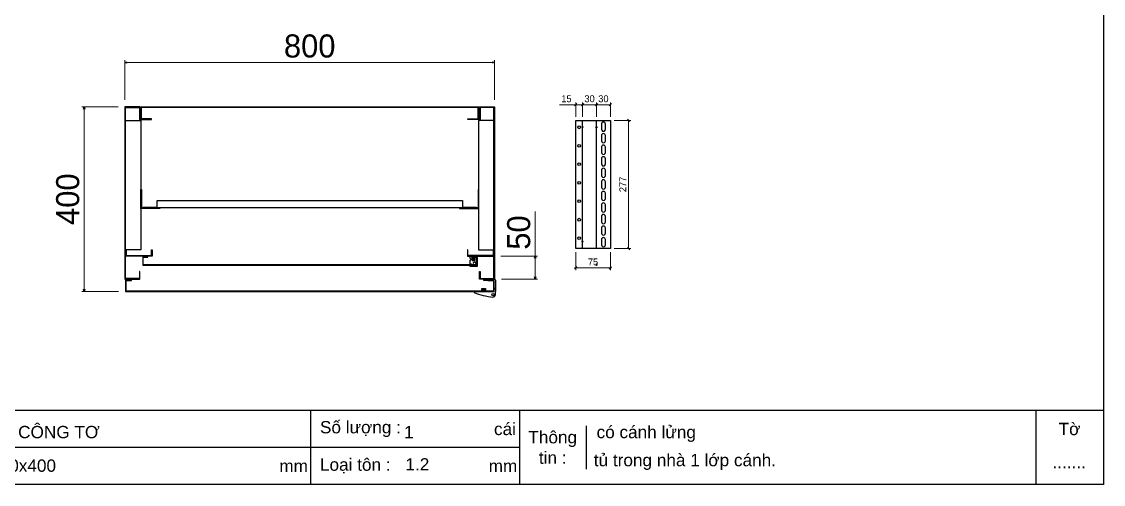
# Model space of a CAD drawing. Header units: millimetres. Extents: x 0 to 3953, y 0 to 2795.
# Drawn here: x 1611 to 3953, y 0 to 1002 of the extents above; entities that cross this region are included whole.
import ezdxf

# ---------------------------------------------------------------- set-up
doc = ezdxf.new("R2010")
doc.units = ezdxf.units.MM
doc.layers.add('CNC', color=7, linetype='Continuous')
doc.layers.add('DIM', color=253, linetype='Continuous')
doc.styles.add('Arial', font='arial.ttf')
doc.dimstyles.new('CNC', dxfattribs={"dimtxt": 50, "dimasz": 5, "dimexe": 5, "dimexo": 15, "dimgap": 10, "dimtad": 1, "dimdec": 0, "dimtxsty": 'Standard', "dimblk": 'OPEN30', "dimcen": 10, "dimclrd": 5, "dimclre": 5, "dimclrt": 3, "dimazin": 3, "dimtfac": 1, "dimtdec": 0, "dimtmove": 0, "dimatfit": 3, "dimldrblk": 'ARCHTICK', "dimlwd": 9, "dimlwe": 9})
doc.dimstyles.new('Dim-15', dxfattribs={"dimtxt": 15, "dimasz": 5, "dimexe": 5, "dimexo": 8, "dimgap": 5, "dimtad": 1, "dimdec": 0, "dimtxsty": 'Standard', "dimblk": 'OBLIQUE', "dimcen": 10, "dimclrd": 5, "dimclre": 5, "dimclrt": 3, "dimazin": 3, "dimtfac": 1, "dimtdec": 0, "dimtmove": 0, "dimatfit": 3, "dimldrblk": 'OBLIQUE', "dimlwd": 9, "dimlwe": 9})

# ---------------------------------------------------------------- blocks, each defined once
blk = doc.blocks.new('HL044-1.3-B')
h = blk.add_hatch()
h.set_pattern_fill('ANSI31', color=1, scale=0.3, style=0)
h.set_pattern_definition([(45, (-80982.31925, -42991.2648), (-0.673519209, 0.673519209), [])])
h.paths.add_polyline_path([(-15.5, 27), (-15.5, 24), (-9.5, 24), (-9.5, 27)])
at = {"color": 1}
for p, q in [((-22, 24), (-22, 27)), ((-22, 27), (1, 27)), ((-1, 24), (-22, 24)), ((-15.5, 24), (-15.5, 27)), ((-9.5, 24), (-9.5, 27)), ((3, 25), (3, 0)), ((0, 0), (-43, 0)), ((-43, 0), (-43, -2)), ((-25, 6.5), (-25, 0)), ((-25, 6.5), (-19, 5.9)), ((-25, 5.5), (-19, 4.9)), ((-25, 4.5), (-19, 3.9)), ((-25, 3.5), (-19, 2.9)), ((-25, 2.5), (-19, 1.9)), ((-25, 1.5), (-19, 0.9)), ((-25, 0.5), (-19.7, 0)), ((-19, 6.5), (-19, 0)), ((0, 23), (0, 0)), ((0, 7.5), (3, 7.5)), ((0, 6), (3, 6)), ((3, -6.5), (3, 0))]:
    blk.add_line(p, q, dxfattribs=at)
blk.add_lwpolyline([(-26, 6.5), (-18, 6.5), (-18, 0), (-26, 0)], close=True, dxfattribs=at)
blk.add_circle((-2.3, -7), 2.55, dxfattribs=at)
for centre, radius, start, end in [((-1, 23), 1, 0, 90), ((1, 25), 2, 0, 90), ((15.4, 147.7), 160.7, 248.6705, 263.5901), ((-2.5, -6.5), 5.5, 270, 0)]:
    blk.add_arc(centre, radius, start, end, dxfattribs=at)
blk = doc.blocks.new('*D7')
at = {"color": 5, "lineweight": 9, "ltscale": 3, "transparency": 16777216}
for p, q in [((1834.5, 832.3), (1834.5, 918.1)), ((2634.5, 832.3), (2634.5, 918.1)), ((1839.5, 913.1), (2629.5, 913.1))]:
    blk.add_line(p, q, dxfattribs=at)
at = {"color": 0, "linetype": 'ByBlock', "lineweight": -2}
for p, q in [((1834.5, 913.1), (1839.5, 914.4)), ((2629.5, 914.4), (2634.5, 913.1)), ((1839.5, 911.7), (1834.5, 913.1)), ((1834.5, 913.1), (1839.5, 913.1)), ((2634.5, 913.1), (2629.5, 911.7)), ((2634.5, 913.1), (2629.5, 913.1))]:
    blk.add_line(p, q, dxfattribs=at)
at = {"layer": 'Defpoints', "color": 0, "ltscale": 3, "transparency": 16777216}
for p in [(2634.5, 913.1), (1834.5, 817.3), (2634.5, 817.3)]:
    blk.add_point(p, dxfattribs=at)
at = {"color": 3, "ltscale": 3, "transparency": 16777216, "insert": (2234.5, 948.6), "char_height": 50, "attachment_point": 5}
blk.add_mtext('800', dxfattribs=at)
blk = doc.blocks.new('_ArchTick')
at = {"color": 0, "const_width": 0.15}
blk.add_lwpolyline([(-0.5, -0.5), (0.5, 0.5)], dxfattribs=at)
blk = doc.blocks.new('_Open30')
at = {"color": 0, "linetype": 'ByBlock', "lineweight": -2}
for p, q in [((-1, 0.27), (0, 0)), ((0, 0), (-1, -0.27)), ((0, 0), (-1, 0))]:
    blk.add_line(p, q, dxfattribs=at)
blk = doc.blocks.new('*D8')
at = {"color": 5, "lineweight": 9, "ltscale": 3, "transparency": 16777216}
for p, q in [((1819.5, 817.3), (1741.2, 817.3)), ((1746.2, 812.3), (1746.2, 422.3)), ((1820.5, 417.3), (1741.2, 417.3))]:
    blk.add_line(p, q, dxfattribs=at)
at = {"color": 0, "linetype": 'ByBlock', "lineweight": -2}
for p, q in [((1744.9, 812.3), (1746.2, 817.3)), ((1746.2, 817.3), (1747.6, 812.3)), ((1746.2, 817.3), (1746.2, 812.3)), ((1746.2, 417.3), (1744.9, 422.3)), ((1747.6, 422.3), (1746.2, 417.3)), ((1746.2, 417.3), (1746.2, 422.3))]:
    blk.add_line(p, q, dxfattribs=at)
at = {"layer": 'Defpoints', "color": 0, "ltscale": 3, "transparency": 16777216}
for p in [(1834.5, 817.3), (1746.2, 417.3), (1835.5, 417.3)]:
    blk.add_point(p, dxfattribs=at)
at = {"color": 3, "ltscale": 3, "transparency": 16777216, "insert": (1710.7, 617.3), "char_height": 50, "attachment_point": 5, "rotation": 90}
blk.add_mtext('400', dxfattribs=at)
blk = doc.blocks.new('HL003-2-3')
h = blk.add_hatch()
h.set_pattern_fill('ANSI31', color=2, scale=0.5, style=0)
h.set_pattern_definition([(45, (8435.407, 86016.9664), (-1.122532015, 1.122532015), [])])
h.paths.add_polyline_path([(11, 10), (5, 10), (5, 0), (11, 0)])
at = {"color": 1}
for p, q in [((0, 22), (17, 22)), ((0, 20), (0, 22)), ((0, 20), (15, 20)), ((4, 18), (0, 18)), ((0, 10), (0, 18)), ((0, 10), (8, 3)), ((0, 4), (3.4, 7)), ((0, 0), (0, 4)), ((16, 0), (0, 0)), ((4, 20), (4, 18)), ((17, 3), (8, 3)), ((15, 20), (15, 3)), ((16, 3), (16, 0)), ((17, 22), (17, 3))]:
    blk.add_line(p, q, dxfattribs=at)
at = {"color": 2}
blk.add_lwpolyline([(5, 10), (11, 10), (11, 0), (5, 0)], close=True, dxfattribs=at)
at = {"color": 1}
blk.add_circle((10, 16), 3, dxfattribs=at)
blk.add_circle((10, 16), 3, dxfattribs=at)
blk = doc.blocks.new('*D9')
at = {"color": 5, "lineweight": 9, "ltscale": 3, "transparency": 16777216}
for p, q in [((2722.9, 494.3), (2722.9, 590.8)), ((2648.3, 494.3), (2727.9, 494.3)), ((2722.9, 449.3), (2722.9, 489.3)), ((2649.5, 444.3), (2727.9, 444.3))]:
    blk.add_line(p, q, dxfattribs=at)
at = {"color": 0, "linetype": 'ByBlock', "lineweight": -2}
for p, q in [((2721.5, 489.3), (2722.9, 494.3)), ((2722.9, 494.3), (2724.2, 489.3)), ((2722.9, 494.3), (2722.9, 489.3)), ((2722.9, 444.3), (2721.5, 449.3)), ((2724.2, 449.3), (2722.9, 444.3)), ((2722.9, 444.3), (2722.9, 449.3))]:
    blk.add_line(p, q, dxfattribs=at)
at = {"layer": 'Defpoints', "color": 0, "ltscale": 3, "transparency": 16777216}
for p in [(2633.3, 494.3), (2722.9, 494.3), (2634.5, 444.3)]:
    blk.add_point(p, dxfattribs=at)
at = {"color": 3, "ltscale": 3, "transparency": 16777216, "insert": (2687.3, 545.1), "char_height": 50, "attachment_point": 5, "rotation": 90}
blk.add_mtext('50', dxfattribs=at)
blk = doc.blocks.new('KHUNG CHUẨN')
at = {"color": 7}
for p, q in [((19889.2, -28535.2), (16919.2, -28535.2)), ((18599.2, -28535.2), (18599.2, -28655.2)), ((18939.2, -28535.2), (18939.2, -28655.2)), ((19779.2, -28535.2), (19779.2, -28655.2)), ((19047.6, -28560.2), (19047.6, -28630.2)), ((18939.2, -28595.2), (16919.2, -28595.2))]:
    blk.add_line(p, q, dxfattribs=at)
blk.add_lwpolyline([(16919.2, -26555.2), (19889.2, -26555.2), (19889.2, -28655.2), (16919.2, -28655.2)], close=True, dxfattribs=at)
at = {"color": 2, "char_height": 20, "style": 'Arial'}
for s, insert, width, attachment_point in [('  Số lượng :', (18599.2, -28565.2), 917.634, 4), ('cái', (18897.9, -28565.2), 63.517, 4), ('Tờ', (19834.2, -28565.2), 110, 5), ('Thông\\Ptin :', (18993.4, -28595.2), 108.311, 5), ('  Loại tôn :', (18599.2, -28625.2), 917.634, 4), ('mm', (18548.6, -28625.2), 73.831, 4), ('mm', (18889.2, -28625.2), 917.634, 4)]:
    blk.add_mtext(s, dxfattribs=dict(at, insert=insert, width=width, attachment_point=attachment_point))
at = {"color": 3, "style": 'Arial'}
for tag, p in [('#01', (17055.6, -28580.1)), ('#02', (17431.4, -28580.1)), ('#03', (18030.6, -28580.1)), ('#08', (18751.7, -28580.1)), ('#10', (19064.8, -28580.1)), ('#04', (17024.8, -28634.6)), ('#05', (17308.5, -28633)), ('#06', (17632.7, -28633.7)), ('#07', (18002, -28634.7)), ('#09', (18753.8, -28632.6)), ('#11', (19060.3, -28625.7)), ('#12', (19806.5, -28628.9))]:
    blk.add_attdef(tag, p, '', height=20, dxfattribs=at)
blk = doc.blocks.new('*D24')
at = {"color": 0, "linetype": 'ByBlock', "lineweight": -2}
for p, q in [((2927.4, 785.4), (2922.4, 790.4)), ((2922.4, 513), (2927.4, 508))]:
    blk.add_line(p, q, dxfattribs=at)
at = {"layer": 'Defpoints', "color": 0, "transparency": 16777216}
for p in [(2885.5, 787.9), (2885.5, 510.5), (2924.9, 510.5)]:
    blk.add_point(p, dxfattribs=at)
at = {"layer": 'DIM', "color": 5, "lineweight": 9, "transparency": 16777216}
for p, q in [((2893.5, 787.9), (2929.9, 787.9)), ((2924.9, 787.9), (2924.9, 510.5)), ((2893.5, 510.5), (2929.9, 510.5))]:
    blk.add_line(p, q, dxfattribs=at)
at = {"layer": 'DIM', "color": 3, "transparency": 16777216, "insert": (2912.4, 649.2), "char_height": 15, "attachment_point": 5, "rotation": 90}
blk.add_mtext('277', dxfattribs=at)
blk = doc.blocks.new('_Oblique')
at = {"color": 0, "linetype": 'ByBlock', "lineweight": -2}
blk.add_line((-0.5, -0.5), (0.5, 0.5), dxfattribs=at)
blk = doc.blocks.new('*D25')
at = {"color": 0, "linetype": 'ByBlock', "lineweight": -2}
for p, q in [((2813, 471.2), (2808, 466.2)), ((2883, 466.2), (2888, 471.2))]:
    blk.add_line(p, q, dxfattribs=at)
at = {"layer": 'Defpoints', "color": 0, "transparency": 16777216}
for p in [(2810.5, 510.5), (2885.5, 510.5), (2885.5, 468.7)]:
    blk.add_point(p, dxfattribs=at)
at = {"layer": 'DIM', "color": 5, "lineweight": 9, "transparency": 16777216}
for p, q in [((2810.5, 502.5), (2810.5, 463.7)), ((2885.5, 502.5), (2885.5, 463.7)), ((2810.5, 468.7), (2885.5, 468.7))]:
    blk.add_line(p, q, dxfattribs=at)
at = {"layer": 'DIM', "color": 3, "transparency": 16777216, "insert": (2848, 481.4), "char_height": 15, "attachment_point": 5}
blk.add_mtext('75', dxfattribs=at)
blk = doc.blocks.new('*D26')
at = {"color": 0, "linetype": 'ByBlock', "lineweight": -2}
for p, q in [((2828, 824.4), (2823, 819.4)), ((2853, 819.4), (2858, 824.4))]:
    blk.add_line(p, q, dxfattribs=at)
at = {"layer": 'Defpoints', "color": 0, "transparency": 16777216}
for p in [(2855.5, 821.9), (2825.5, 787.9), (2855.5, 787.9)]:
    blk.add_point(p, dxfattribs=at)
at = {"layer": 'DIM', "color": 5, "lineweight": 9, "transparency": 16777216}
for p, q in [((2825.5, 795.9), (2825.5, 826.9)), ((2825.5, 821.9), (2855.5, 821.9)), ((2855.5, 795.9), (2855.5, 826.9))]:
    blk.add_line(p, q, dxfattribs=at)
at = {"layer": 'DIM', "color": 3, "transparency": 16777216, "insert": (2840.5, 834.6), "char_height": 15, "attachment_point": 5}
blk.add_mtext('30', dxfattribs=at)
blk = doc.blocks.new('*D27')
at = {"color": 0, "linetype": 'ByBlock', "lineweight": -2}
for p, q in [((2858, 824.4), (2853, 819.4)), ((2883, 819.4), (2888, 824.4))]:
    blk.add_line(p, q, dxfattribs=at)
at = {"layer": 'Defpoints', "color": 0, "transparency": 16777216}
for p in [(2885.5, 821.9), (2855.5, 787.9), (2885.5, 787.9)]:
    blk.add_point(p, dxfattribs=at)
at = {"layer": 'DIM', "color": 5, "lineweight": 9, "transparency": 16777216}
for p, q in [((2855.5, 795.9), (2855.5, 826.9)), ((2855.5, 821.9), (2885.5, 821.9)), ((2885.5, 795.9), (2885.5, 826.9))]:
    blk.add_line(p, q, dxfattribs=at)
at = {"layer": 'DIM', "color": 3, "transparency": 16777216, "insert": (2870.5, 834.6), "char_height": 15, "attachment_point": 5}
blk.add_mtext('30', dxfattribs=at)
blk = doc.blocks.new('*D28')
at = {"color": 0, "linetype": 'ByBlock', "lineweight": -2}
for p, q in [((2813, 824.4), (2808, 819.4)), ((2823, 819.4), (2828, 824.4))]:
    blk.add_line(p, q, dxfattribs=at)
at = {"layer": 'Defpoints', "color": 0, "transparency": 16777216}
for p in [(2810.5, 821.9), (2810.5, 787.9), (2825.5, 787.9)]:
    blk.add_point(p, dxfattribs=at)
at = {"layer": 'DIM', "color": 5, "lineweight": 9, "transparency": 16777216}
for p, q in [((2810.5, 821.9), (2775.3, 821.9)), ((2810.5, 795.9), (2810.5, 826.9)), ((2825.5, 821.9), (2810.5, 821.9)), ((2825.5, 795.9), (2825.5, 826.9))]:
    blk.add_line(p, q, dxfattribs=at)
at = {"layer": 'DIM', "color": 3, "transparency": 16777216, "insert": (2790.4, 834.6), "char_height": 15, "attachment_point": 5}
blk.add_mtext('15', dxfattribs=at)
blk = doc.blocks.new('ovan8.5x20')
at = {"layer": 'CNC', "color": 2, "lineweight": -3}
for p, q in [((5.7, 4.2), (-5.8, 4.2)), ((-5.8, -4.2), (5.7, -4.2))]:
    blk.add_line(p, q, dxfattribs=at)
for centre, start, end in [((-5.8, 0), 90, 270), ((5.7, 0), 270, 90)]:
    blk.add_arc(centre, 4.25, start, end, dxfattribs=at)
blk = doc.blocks.new('f3daunguoc')
at = {"layer": 'CNC', "color": 2, "lineweight": -3}
blk.add_circle((0, 0), 1.5, dxfattribs=at)
blk = doc.blocks.new('f2dauxuoi')
at = {"layer": 'CNC', "color": 2, "lineweight": -3}
blk.add_circle((0, 0), 1, dxfattribs=at)

msp = doc.modelspace()

# ---------------------------------------------------------------- linework, layer by layer
at = {"color": 7}
for p, q in [((2810.5, 787.9), (2885.5, 787.9)), ((2810.5, 510.5), (2810.5, 787.9)), ((2825.5, 510.5), (2825.5, 787.9)), ((2855.5, 510.5), (2855.5, 787.9)), ((2885.5, 787.9), (2885.5, 510.5)), ((2885.5, 510.5), (2810.5, 510.5))]:
    msp.add_line(p, q, dxfattribs=at)
for points in [[(1865.7, 460.5), (1865.7, 445.5), (1835.7, 445.5), (1835.7, 816.1), (1865.7, 816.1), (1865.7, 789.9), (1891.9, 789.9), (1891.9, 791.1), (1866.9, 791.1), (1866.9, 817.3), (1834.5, 817.3), (1834.5, 444.3), (1866.9, 444.3), (1866.9, 460.5)], [(2603.3, 460.5), (2603.3, 445.5), (2633.3, 445.5), (2633.3, 816.1), (2603.3, 816.1), (2603.3, 789.9), (2577.1, 789.9), (2577.1, 791.1), (2602.1, 791.1), (2602.1, 817.3), (2634.5, 817.3), (2634.5, 444.3), (2602.1, 444.3), (2602.1, 460.5)], [(2620.3, 441.5), (2632.3, 441.5), (2632.3, 418.5), (1836.7, 418.5), (1836.7, 441.5), (1848.7, 441.5), (1848.7, 442.7), (1835.5, 442.7), (1835.5, 417.3), (2633.5, 417.3), (2633.5, 442.7), (2620.3, 442.7)]]:
    msp.add_lwpolyline(points, close=True, dxfattribs=at)
msp.add_lwpolyline([(2599.4, 792.1), (2599.4, 816.1), (1869.6, 816.1), (1869.6, 792.1), (1868.4, 792.1), (1868.4, 817.3), (2600.6, 817.3), (2600.6, 792.1)], close=True)
at = {"color": 53, "ltscale": 3}
for points in [[(1835.7, 787.9), (1868.7, 787.9), (1868.7, 507.5), (1835.7, 507.5)], [(2633.3, 787.9), (2600.3, 787.9), (2600.3, 507.5), (2633.3, 507.5)]]:
    msp.add_lwpolyline(points, close=True, dxfattribs=at)
at = {"color": 8}
for points in [[(1909.9, 597.3), (1868.7, 597.3), (1868.7, 638.5), (1869.9, 638.5), (1869.9, 598.5), (1909.9, 598.5)], [(2559.1, 597.3), (2600.3, 597.3), (2600.3, 638.5), (2599.1, 638.5), (2599.1, 598.5), (2559.1, 598.5)]]:
    msp.add_lwpolyline(points, close=True, dxfattribs=at)
msp.add_lwpolyline([(2565.1, 599.7), (2595.1, 599.7), (2595.1, 598.5), (1873.9, 598.5), (1873.9, 599.7), (1903.9, 599.7), (1903.9, 614.7), (2565.1, 614.7), (2565.1, 599.7)], dxfattribs=at)
at = {"color": 3}
for points in [[(1836.9, 507.5), (1836.9, 495.5), (1891.9, 495.5), (1891.9, 507.5), (1893.1, 507.5), (1893.1, 494.3), (1835.7, 494.3), (1835.7, 507.5)], [(2632.1, 507.5), (2632.1, 495.5), (2577.1, 495.5), (2577.1, 507.5), (2575.9, 507.5), (2575.9, 494.3), (2633.3, 494.3), (2633.3, 507.5)]]:
    msp.add_lwpolyline(points, close=True, dxfattribs=at)
at = {"color": 6}
msp.add_lwpolyline([(2584.9, 491.5), (2594.9, 491.5), (2594.9, 475.5), (1874.1, 475.5), (1874.1, 491.5), (1884.1, 491.5), (1884.1, 492.7), (1872.9, 492.7), (1872.9, 474.3), (2596.1, 474.3), (2596.1, 492.7), (2584.9, 492.7)], close=True, dxfattribs=at)
at = {"color": 2}
for centre in [(2818, 772.9), (2818, 732.9), (2818, 692.9), (2818, 652.9), (2818, 612.9), (2818, 572.9), (2818, 532.9)]:
    msp.add_circle(centre, 3, dxfattribs=at)

# ---------------------------------------------------------------- block references
at = {"color": 3}
ref = msp.add_blockref('KHUNG CHUẨN', (-22519.5, 38140), dxfattribs=dict(at, xscale=1.331000000005587, yscale=1.331000000005587, zscale=1.331000000005587))
ref.add_attrib('#03', 'VÕ TỦ CÔNG TƠ', (1479.2, 99.9), dxfattribs={"color": 3, "height": 26.62, "style": 'Arial'})
ref.add_attrib('#07', '1300x800x400', (1441.2, 27.2), dxfattribs={"color": 3, "height": 26.62, "style": 'Arial'})
ref.add_attrib('#08', '1', (2439, 99.9), dxfattribs={"color": 3, "height": 26.6, "style": 'Arial'})
ref.add_attrib('#09', '1.2', (2441.8, 30), dxfattribs={"color": 3, "height": 26.62, "style": 'Arial'})
ref.add_attrib('#10', 'có cánh lửng', (2855.7, 99.9), dxfattribs={"color": 3, "height": 26.62, "style": 'Arial'})
ref.add_attrib('#11', 'tủ trong nhà 1 lớp cánh. ', (2849.7, 39.2), dxfattribs={"color": 3, "height": 26.62, "style": 'Arial'})
ref.add_attrib('#12', '.......', (3842.9, 34.9), dxfattribs={"color": 3, "height": 26.62, "style": 'Arial'})
at = {"lineweight": -3, "xscale": -1}
msp.add_blockref('f2dauxuoi', (2825.5, 772.9), dxfattribs=at)
at = {"lineweight": -3}
for name, p, rotation in [('f3daunguoc', (2855.5, 772.9), 270), ('f2dauxuoi', (2825.5, 525.5), 180)]:
    msp.add_blockref(name, p, dxfattribs=dict(at, rotation=rotation))
at = {"color": 7, "xscale": -1, "rotation": 180}
msp.add_blockref('HL003-2-3', (2581.1, 494.3), dxfattribs=at)
at = {"lineweight": -3, "xscale": -1, "rotation": 270}
msp.add_blockref('f3daunguoc', (2855.5, 475.5), dxfattribs=at)
at = {"color": 7}
msp.add_blockref('HL044-1.3-B', (2633.5, 417.3), dxfattribs=at)
at = {"layer": 'CNC', "lineweight": -3, "rotation": 270}
for p in [(2870.5, 774.2), (2870.5, 749.2), (2870.5, 724.2), (2870.5, 699.2), (2870.5, 674.2), (2870.5, 649.2), (2870.5, 624.2), (2870.5, 599.2), (2870.5, 574.2), (2870.5, 549.2), (2870.5, 524.2)]:
    msp.add_blockref('ovan8.5x20', p, dxfattribs=at)

# ---------------------------------------------------------------- dimensions: what is measured, and where the dimension line sits
at = {"ltscale": 3}
dim = msp.add_linear_dim(base=(2634.5, 913.1), p1=(1834.5, 817.3), p2=(2634.5, 817.3), dimstyle='CNC', dxfattribs=at)
dim.commit()
dim.dimension.update_dxf_attribs({"geometry": '*D7', "text_midpoint": (2234.5, 948.6)})
dim = msp.add_linear_dim(base=(1746.2, 417.3), p1=(1834.5, 817.3), p2=(1835.5, 417.3), angle=90, dimstyle='CNC', dxfattribs=at)
dim.commit()
dim.dimension.update_dxf_attribs({"geometry": '*D8', "text_midpoint": (1746.2, 617.3), "dimtype": 160})
dim = msp.add_linear_dim(base=(2722.9, 494.3), p1=(2634.5, 444.3), p2=(2633.3, 494.3), angle=90, dimstyle='CNC', dxfattribs=at)
dim.commit()
dim.dimension.update_dxf_attribs({"geometry": '*D9', "text_midpoint": (2687.3, 545.1)})
at = {"layer": 'DIM', "color": 7}
for base, p1, p2, picture, middle in [((2810.5, 821.9), (2825.5, 787.9), (2810.5, 787.9), '*D28', (2790.4, 834.6)), ((2885.5, 468.7), (2810.5, 510.5), (2885.5, 510.5), '*D25', (2848, 481.4))]:
    dim = msp.add_linear_dim(base=base, p1=p1, p2=p2, dimstyle='Dim-15', dxfattribs=at)
    dim.commit()
    dim.dimension.update_dxf_attribs({"geometry": picture, "text_midpoint": middle})
for base, p1, p2, picture, middle in [((2855.5, 821.9), (2825.5, 787.9), (2855.5, 787.9), '*D26', (2840.5, 821.9)), ((2885.5, 821.9), (2855.5, 787.9), (2885.5, 787.9), '*D27', (2870.5, 821.9))]:
    dim = msp.add_linear_dim(base=base, p1=p1, p2=p2, dimstyle='Dim-15', dxfattribs=at)
    dim.commit()
    dim.dimension.update_dxf_attribs({"geometry": picture, "text_midpoint": middle, "dimtype": 160})
dim = msp.add_linear_dim(base=(2924.9, 510.5), p1=(2885.5, 787.9), p2=(2885.5, 510.5), angle=90, dimstyle='Dim-15', dxfattribs=at)
dim.commit()
dim.dimension.update_dxf_attribs({"geometry": '*D24', "text_midpoint": (2912.4, 649.2)})

doc.saveas('drawing.dxf')
